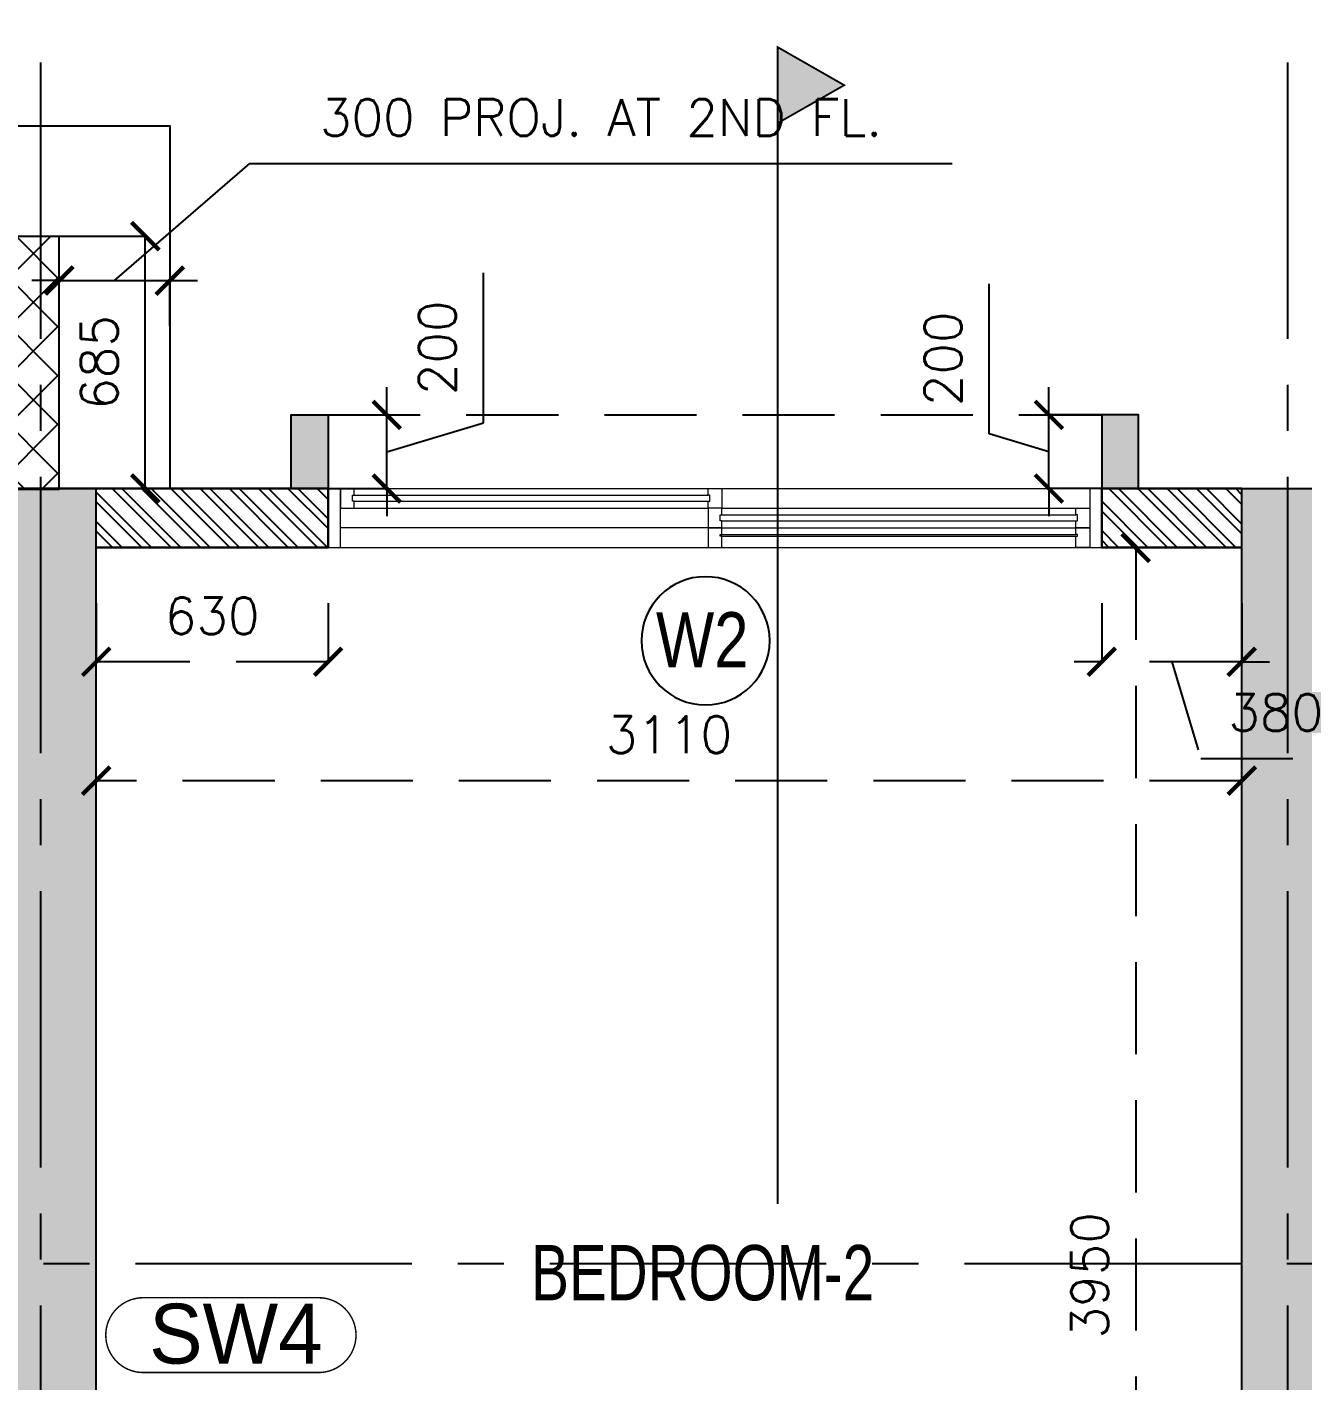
# Model space of a CAD drawing. Header units: millimetres. Extents: x 1124992 to 1258557, y -5767803 to -5695799.
# Drawn here: x 1209865 to 1213328, y -5703513 to -5699837 of the extents above; entities that cross this region are included whole.
import ezdxf
from ezdxf.enums import TextEntityAlignment as Align

# ---------------------------------------------------------------- set-up
doc = ezdxf.new("R2010")
doc.units = ezdxf.units.MM
doc.header["$LTSCALE"] = 1000
doc.header["$MEASUREMENT"] = 0
for name, pattern in [('$1$AUDIT_D_120904163729-0', [0]), ('$36$HIDDEN', [0.375, 0.25, -0.125]), ('$5$AUDIT_D_120904163729-0', [0]), ('$5$HIDDEN', [0.375, 0.25, -0.125]), ('2BHK-A - BACK$0$AUDIT_D_120904163729-0', [0]), ('AUDIT_D_120904163729-0', [0]), ('T8(T9 IS SIMILAR) - 1st FLOOR ELEVATION$0$AUDIT_D_120904163729-0', [0]), ('T8(T9 IS SIMILAR) - DIMENSION & TEXTING$0$HIDDEN', [0.375, 0.25, -0.125]), ('T8(T9 IS SIMILAR) - TYPICAL FLOOR ELEVATION$0$AUDIT_D_120904163729-0', [0]), ('T8(T9 IS SIMILAR) - TYPICAL FLOOR ELEVATION$0$HIDDEN', [0.375, 0.25, -0.125]), ('T8_PROFILE SECTIONS$0$HIDDEN', [0.375, 0.25, -0.125]), ('T8_PROFILE SECTIONS$0$PHANTOM2', [1.25, 0.625, -0.125, 0.125, -0.125, 0.125, -0.125]), ('T8_REFUGE COLUMNS$0$CENTER2', [1.125, 0.75, -0.125, 0.125, -0.125])]:
    doc.linetypes.add(name, pattern=pattern)
doc.layers.get('0').update_dxf_attribs({"linetype": 'AUDIT_D_120904163729-0'})
for name, color, linetype in [('$0$A-HATCH -160', 251, '$1$AUDIT_D_120904163729-0'), ('$1$A-DIM', 1, '$5$AUDIT_D_120904163729-0'), ('$21$A-DIMENSIONS', 2, '$36$HIDDEN'), ('2BHK-A - BACK$0$A-HATCH -160', 251, '2BHK-A - BACK$0$AUDIT_D_120904163729-0'), ('A_dim', 1, 'Continuous'), ('T8(T9 IS SIMILAR) - 1st FLOOR ELEVATION$0$A-WALL-FEATURES', 110, 'T8(T9 IS SIMILAR) - 1st FLOOR ELEVATION$0$AUDIT_D_120904163729-0'), ('T8(T9 IS SIMILAR) - DIMENSION & TEXTING$0$A-DIMENSIONS', 2, 'T8(T9 IS SIMILAR) - DIMENSION & TEXTING$0$HIDDEN'), ('T8(T9 IS SIMILAR) - DIMENSION & TEXTING$1$a-window-no', 125, 'Continuous'), ('T8(T9 IS SIMILAR) - TYPICAL FLOOR ELEVATION$0$A-DIM', 1, 'T8(T9 IS SIMILAR) - TYPICAL FLOOR ELEVATION$0$AUDIT_D_120904163729-0'), ('T8(T9 IS SIMILAR) - TYPICAL FLOOR ELEVATION$0$A-WALL HATCH', 252, 'T8(T9 IS SIMILAR) - TYPICAL FLOOR ELEVATION$0$AUDIT_D_120904163729-0'), ('T8(T9 IS SIMILAR) - TYPICAL FLOOR ELEVATION$0$A-WALL-FEATURES', 6, 'T8(T9 IS SIMILAR) - TYPICAL FLOOR ELEVATION$0$AUDIT_D_120904163729-0'), ('T8_PROFILE SECTIONS$0$A-PROFILE SECTIONS', 81, 'T8_PROFILE SECTIONS$0$PHANTOM2'), ('T8_REFUGE COLUMNS$0$A-CENTERLINE', 193, 'T8_REFUGE COLUMNS$0$CENTER2'), ('T8_REFUGE COLUMNS$0$A-RCC COLS', 3, 'Continuous'), ('T8_TYPICAL COLUMNS$0$A-RCC COLS', 3, 'Continuous')]:
    doc.layers.add(name, color=color, linetype=linetype)
for name, color, linetype, lineweight in [('2BHK-A - BACK$0$A-WALL- 160', 6, 'Continuous', 30), ('2BHK-A - BACK$0$Window', 4, 'Continuous', 20), ('T8(T9 IS SIMILAR) - DIMENSION & TEXTING$0$a-Text', 4, 'Continuous', 0), ('T8(T9 IS SIMILAR)$0$D&W', 8, 'Continuous', 25), ('T8_REFUGE COLUMNS$0$A-COLUMN NO size reduce', 81, 'Continuous', 25)]:
    doc.layers.add(name, color=color, linetype=linetype, lineweight=lineweight)
doc.layers.add('T8_REFUGE COLUMNS$1$COL-HATCH', color=7, linetype='Continuous', lineweight=25, true_color=0xa3a3a3)
doc.styles.add('$6$Romans 1', font='romans.shx', dxfattribs={"height": 100})
doc.styles.add('T8(T9 IS SIMILAR) - DIMENSION & TEXTING$0$ARIAL ARROW', font='swisscl.ttf')
doc.styles.add('T8(T9 IS SIMILAR) - DIMENSION & TEXTING$0$Romans 1', font='romans.shx', dxfattribs={"height": 100})
doc.styles.add('T8(T9 IS SIMILAR) - DIMENSION & TEXTING$1$LODHA STANDERD', font='sanss___.ttf')
doc.styles.add('T8(T9 IS SIMILAR) - TYPICAL FLOOR ELEVATION$0$Romans 1', font='romans.shx', dxfattribs={"height": 100})
doc.styles.add('T8_REFUGE COLUMNS$0$STANDARD', font='GOTHIC.TTF')
doc.dimstyles.new('$2$ALPINE S', dxfattribs={"dimscale": 0, "dimtxt": 100, "dimasz": 75, "dimexe": 0, "dimexo": 0, "dimgap": 75, "dimtad": 1, "dimdec": 0, "dimzin": 0, "dimdsep": 46, "dimtxsty": '$6$Romans 1', "dimblk": '$6$_ArchTick', "dimcen": 0.09, "dimclrd": 256, "dimclre": 256, "dimclrt": 7, "dimadec": 0, "dimazin": 0, "dimtfac": 1, "dimtdec": 0, "dimtofl": 0, "dimtmove": 1, "dimatfit": 0, "dimldrblk": '$2$_Open90', "dimfxl": 1, "dimtolj": 1, "dimtzin": 0, "dimarcsym": 0})
doc.dimstyles.new('T8(T9 IS SIMILAR) - DIMENSION & TEXTING$0$ALPINE S', dxfattribs={"dimscale": 0, "dimtxt": 100, "dimasz": 75, "dimexe": 0, "dimexo": 0, "dimgap": 75, "dimtad": 1, "dimdec": 0, "dimzin": 0, "dimdsep": 46, "dimtxsty": 'T8(T9 IS SIMILAR) - DIMENSION & TEXTING$0$Romans 1', "dimblk": 'T8(T9 IS SIMILAR) - DIMENSION & TEXTING$0$_ArchTick', "dimcen": 0.09, "dimclrd": 256, "dimclre": 256, "dimclrt": 7, "dimadec": 0, "dimazin": 0, "dimtfac": 1, "dimtdec": 0, "dimtofl": 0, "dimtmove": 1, "dimatfit": 0, "dimldrblk": 'T8(T9 IS SIMILAR) - DIMENSION & TEXTING$0$_Open90', "dimfxl": 1, "dimtolj": 1, "dimtzin": 0, "dimarcsym": 0})
doc.dimstyles.new('T8(T9 IS SIMILAR) - TYPICAL FLOOR ELEVATION$0$ALPINE S', dxfattribs={"dimscale": 0, "dimtxt": 100, "dimasz": 75, "dimexe": 0, "dimexo": 0, "dimgap": 75, "dimtad": 1, "dimdec": 0, "dimzin": 0, "dimdsep": 46, "dimtxsty": 'T8(T9 IS SIMILAR) - TYPICAL FLOOR ELEVATION$0$Romans 1', "dimblk": 'T8(T9 IS SIMILAR) - TYPICAL FLOOR ELEVATION$0$_ArchTick', "dimcen": 0.09, "dimclrd": 256, "dimclre": 256, "dimclrt": 7, "dimadec": 0, "dimazin": 0, "dimtfac": 1, "dimtdec": 0, "dimtofl": 0, "dimtmove": 1, "dimatfit": 0, "dimldrblk": 'T8(T9 IS SIMILAR) - TYPICAL FLOOR ELEVATION$0$_Open90', "dimfxl": 1, "dimtolj": 1, "dimtzin": 0, "dimarcsym": 0})

# ---------------------------------------------------------------- blocks, each defined once
blk = doc.blocks.new('T8(T9 IS SIMILAR) - DIMENSION & TEXTING$1$WINDOW TAG')
at = {"layer": 'T8(T9 IS SIMILAR) - DIMENSION & TEXTING$1$a-window-no'}
blk.add_circle((0, 0), 174.1, dxfattribs=at)
at = {"layer": 'T8(T9 IS SIMILAR) - DIMENSION & TEXTING$1$a-window-no', "style": 'T8(T9 IS SIMILAR) - DIMENSION & TEXTING$1$LODHA STANDERD'}
blk.add_attdef('WINDOW', text='', height=150, dxfattribs=at).set_placement((11.3, 2.8), align=Align.MIDDLE_CENTER)
blk = doc.blocks.new('T8(T9 IS SIMILAR) - DIMENSION & TEXTING$0$_ArchTick')
at = {"color": 0, "linetype": 'ByBlock', "const_width": 0.15}
blk.add_lwpolyline([(-0.5, -0.5), (0.5, 0.5)], dxfattribs=at)
blk = doc.blocks.new('*D417')
at = {"layer": 'T8(T9 IS SIMILAR) - DIMENSION & TEXTING$0$A-DIMENSIONS', "linetype": 'T8(T9 IS SIMILAR) - DIMENSION & TEXTING$0$HIDDEN', "lineweight": -2, "transparency": 16777216}
for p, q in [((1212781.9, -5701401.4), (1212781.9, -5701560.6)), ((1213161.9, -5701401.4), (1213161.9, -5701560.6))]:
    blk.add_line(p, q, dxfattribs=at)
at = {"layer": 'T8(T9 IS SIMILAR) - DIMENSION & TEXTING$0$A-DIMENSIONS', "lineweight": -2, "transparency": 16777216}
for p, q in [((1212781.9, -5701560.6), (1212706.9, -5701560.6)), ((1213161.9, -5701560.6), (1212781.9, -5701560.6)), ((1212971.9, -5701560.6), (1213050.7, -5701823.1)), ((1213161.9, -5701560.6), (1213236.9, -5701560.6)), ((1213050.7, -5701823.1), (1213457.8, -5701823.1))]:
    blk.add_line(p, q, dxfattribs=at)
at = {"layer": 'T8(T9 IS SIMILAR) - DIMENSION & TEXTING$0$A-DIMENSIONS', "linetype": 'ByBlock', "lineweight": -2, "transparency": 16777216, "xscale": 75, "yscale": 75, "zscale": 75}
blk.add_blockref('T8(T9 IS SIMILAR) - DIMENSION & TEXTING$0$_ArchTick', (1212781.9, -5701560.6), dxfattribs=at)
at = {"layer": 'T8(T9 IS SIMILAR) - DIMENSION & TEXTING$0$A-DIMENSIONS', "linetype": 'ByBlock', "lineweight": -2, "transparency": 16777216, "xscale": 75, "yscale": 75, "zscale": 75, "rotation": 180}
blk.add_blockref('T8(T9 IS SIMILAR) - DIMENSION & TEXTING$0$_ArchTick', (1213161.9, -5701560.6), dxfattribs=at)
at = {"layer": 'T8(T9 IS SIMILAR) - DIMENSION & TEXTING$0$A-DIMENSIONS', "color": 7, "linetype": 'ByBlock', "transparency": 16777216, "insert": (1213254.2, -5701698.1), "char_height": 100, "attachment_point": 5, "style": 'T8(T9 IS SIMILAR) - DIMENSION & TEXTING$0$Romans 1'}
blk.add_mtext('\\A1;380', dxfattribs=at)
blk = doc.blocks.new('T8(T9 IS SIMILAR) - DIMENSION & TEXTING$0$_Open90')
at = {"color": 0, "linetype": 'ByBlock', "lineweight": -2}
for p, q in [((-0.5, 0.5), (0, 0)), ((0, 0), (-1, 0)), ((0, 0), (-0.5, -0.5))]:
    blk.add_line(p, q, dxfattribs=at)
blk = doc.blocks.new('*D418')
at = {"layer": 'T8(T9 IS SIMILAR) - DIMENSION & TEXTING$0$A-DIMENSIONS', "linetype": 'T8(T9 IS SIMILAR) - DIMENSION & TEXTING$0$HIDDEN', "lineweight": -2, "transparency": 16777216}
for p, q in [((1210052.3, -5701401.4), (1210052.3, -5701560.6)), ((1210681.9, -5701401.4), (1210681.9, -5701560.6))]:
    blk.add_line(p, q, dxfattribs=at)
at = {"layer": 'T8(T9 IS SIMILAR) - DIMENSION & TEXTING$0$A-DIMENSIONS', "lineweight": -2, "transparency": 16777216}
blk.add_line((1210681.9, -5701560.6), (1210052.3, -5701560.6), dxfattribs=at)
at = {"layer": 'T8(T9 IS SIMILAR) - DIMENSION & TEXTING$0$A-DIMENSIONS', "linetype": 'ByBlock', "lineweight": -2, "transparency": 16777216, "xscale": 75, "yscale": 75, "zscale": 75, "rotation": 180}
blk.add_blockref('T8(T9 IS SIMILAR) - DIMENSION & TEXTING$0$_ArchTick', (1210052.3, -5701560.6), dxfattribs=at)
at = {"layer": 'T8(T9 IS SIMILAR) - DIMENSION & TEXTING$0$A-DIMENSIONS', "linetype": 'ByBlock', "lineweight": -2, "transparency": 16777216, "xscale": 75, "yscale": 75, "zscale": 75}
blk.add_blockref('T8(T9 IS SIMILAR) - DIMENSION & TEXTING$0$_ArchTick', (1210681.9, -5701560.6), dxfattribs=at)
at = {"layer": 'T8(T9 IS SIMILAR) - DIMENSION & TEXTING$0$A-DIMENSIONS', "color": 7, "linetype": 'ByBlock', "transparency": 16777216, "insert": (1210367.1, -5701435.6), "char_height": 100, "attachment_point": 5, "style": 'T8(T9 IS SIMILAR) - DIMENSION & TEXTING$0$Romans 1'}
blk.add_mtext('\\A1;630', dxfattribs=at)
blk = doc.blocks.new('*D419')
at = {"layer": 'T8(T9 IS SIMILAR) - DIMENSION & TEXTING$0$A-DIMENSIONS', "linetype": 'T8(T9 IS SIMILAR) - DIMENSION & TEXTING$0$HIDDEN', "lineweight": -2, "transparency": 16777216}
for p, q in [((1213016.9, -5701251.3), (1212874.1, -5701251.3)), ((1213016.9, -5705201.3), (1212874.1, -5705201.3))]:
    blk.add_line(p, q, dxfattribs=at)
at = {"layer": 'T8(T9 IS SIMILAR) - DIMENSION & TEXTING$0$A-DIMENSIONS', "lineweight": -2, "transparency": 16777216}
blk.add_line((1212874.1, -5701251.3), (1212874.1, -5705201.3), dxfattribs=at)
at = {"layer": 'T8(T9 IS SIMILAR) - DIMENSION & TEXTING$0$A-DIMENSIONS', "linetype": 'ByBlock', "lineweight": -2, "transparency": 16777216, "xscale": 75, "yscale": 75, "zscale": 75}
for p, rotation in [((1212874.1, -5701251.3), 90), ((1212874.1, -5705201.3), 270)]:
    blk.add_blockref('T8(T9 IS SIMILAR) - DIMENSION & TEXTING$0$_ArchTick', p, dxfattribs=dict(at, rotation=rotation))
at = {"layer": 'T8(T9 IS SIMILAR) - DIMENSION & TEXTING$0$A-DIMENSIONS', "color": 7, "linetype": 'ByBlock', "transparency": 16777216, "insert": (1212749.1, -5703226.3), "char_height": 100, "attachment_point": 5, "rotation": 90, "style": 'T8(T9 IS SIMILAR) - DIMENSION & TEXTING$0$Romans 1'}
blk.add_mtext('\\A1;3950', dxfattribs=at)
blk = doc.blocks.new('*D420')
at = {"layer": 'T8(T9 IS SIMILAR) - DIMENSION & TEXTING$0$A-DIMENSIONS', "linetype": 'T8(T9 IS SIMILAR) - DIMENSION & TEXTING$0$HIDDEN', "lineweight": -2, "transparency": 16777216}
for p, q in [((1210052.3, -5702110.8), (1210052.3, -5701883.4)), ((1213161.9, -5702110.8), (1213161.9, -5701883.4))]:
    blk.add_line(p, q, dxfattribs=at)
at = {"layer": 'T8(T9 IS SIMILAR) - DIMENSION & TEXTING$0$A-DIMENSIONS', "lineweight": -2, "transparency": 16777216}
blk.add_line((1213161.9, -5701883.4), (1210052.3, -5701883.4), dxfattribs=at)
at = {"layer": 'T8(T9 IS SIMILAR) - DIMENSION & TEXTING$0$A-DIMENSIONS', "linetype": 'ByBlock', "lineweight": -2, "transparency": 16777216, "xscale": 75, "yscale": 75, "zscale": 75, "rotation": 180}
blk.add_blockref('T8(T9 IS SIMILAR) - DIMENSION & TEXTING$0$_ArchTick', (1210052.3, -5701883.4), dxfattribs=at)
at = {"layer": 'T8(T9 IS SIMILAR) - DIMENSION & TEXTING$0$A-DIMENSIONS', "linetype": 'ByBlock', "lineweight": -2, "transparency": 16777216, "xscale": 75, "yscale": 75, "zscale": 75}
blk.add_blockref('T8(T9 IS SIMILAR) - DIMENSION & TEXTING$0$_ArchTick', (1213161.9, -5701883.4), dxfattribs=at)
at = {"layer": 'T8(T9 IS SIMILAR) - DIMENSION & TEXTING$0$A-DIMENSIONS', "color": 7, "linetype": 'ByBlock', "transparency": 16777216, "insert": (1211607.1, -5701758.4), "char_height": 100, "attachment_point": 5, "style": 'T8(T9 IS SIMILAR) - DIMENSION & TEXTING$0$Romans 1'}
blk.add_mtext('\\A1;3110', dxfattribs=at)
blk = doc.blocks.new('T8_REFUGE COLUMNS')
at = {"layer": 'T8_REFUGE COLUMNS$1$COL-HATCH', "linetype": 'ByBlock'}
h = blk.add_hatch(color=256, dxfattribs=at)
h.dxf.hatch_style = 1
h.paths.add_polyline_path([(1210052.1, -5701089.9), (1209752.1, -5701089.9), (1209752.1, -5705299.9), (1210052.1, -5705299.9)])
h = blk.add_hatch(color=256, dxfattribs=at)
h.dxf.hatch_style = 1
h.paths.add_polyline_path([(1213162.1, -5701089.9), (1213412.1, -5701089.9), (1213412.1, -5705299.9), (1213162.1, -5705299.9)])
at = {"layer": 'T8_REFUGE COLUMNS$0$A-CENTERLINE'}
for p, q in [((1209902.1, -5728808.5), (1209902.1, -5698573.6)), ((1213287.1, -5728808.5), (1213287.1, -5698573.6)), ((1214284.1, -5703194.9), (1182156.9, -5703194.9))]:
    blk.add_line(p, q, dxfattribs=at)
at = {"layer": 'T8_REFUGE COLUMNS$0$A-COLUMN NO size reduce', "linetype": 'ByBlock', "const_width": 3.9}
blk.add_lwpolyline([(1210179.9, -5703490.4, -1), (1210179.9, -5703287.2), (1210656, -5703287.2, -1), (1210656, -5703490.4)], format="xyb", close=True, dxfattribs=at)
at = {"layer": 'T8_REFUGE COLUMNS$0$A-RCC COLS', "linetype": 'ByBlock'}
for points in [[(1210052.1, -5701089.9), (1209752.1, -5701089.9), (1209752.1, -5705299.9), (1210052.1, -5705299.9)], [(1213162.1, -5701089.9), (1213412.1, -5701089.9), (1213412.1, -5705299.9), (1213162.1, -5705299.9)]]:
    blk.add_lwpolyline(points, close=True, dxfattribs=at)
at = {"layer": 'T8_REFUGE COLUMNS$0$A-COLUMN NO size reduce', "linetype": 'ByBlock', "insert": (1210196.2, -5703303.5), "char_height": 162.5, "attachment_point": 1, "style": 'T8_REFUGE COLUMNS$0$STANDARD'}
blk.add_mtext_dynamic_manual_height_columns('SW4', width=2000.242, gutter_width=500, heights=[0], dxfattribs=at)
blk = doc.blocks.new('T8_TYPICAL COLUMNS')
at = {"layer": 'T8_TYPICAL COLUMNS$0$A-RCC COLS', "linetype": 'ByBlock'}
blk.add_blockref('T8_REFUGE COLUMNS', (0, 0), dxfattribs=at)
blk = doc.blocks.new('2BHK-A - BACK$0$2100')
at = {"layer": '2BHK-A - BACK$0$Window', "color": 1, "lineweight": 13}
for p, q in [((1150876.5, -5693344.1), (1148842.5, -5693344.1)), ((1149840.7, -5693344.1), (1148880, -5693344.1)), ((1149840.7, -5693397.4), (1148880, -5693397.4)), ((1149840.7, -5693397.4), (1149878.2, -5693397.4)), ((1149878.2, -5693397.4), (1150876.5, -5693397.4)), ((1148842.5, -5693450.8), (1148842.5, -5693450.8)), ((1149840.7, -5693450.8), (1148880, -5693450.8)), ((1150839, -5693450.8), (1149878.2, -5693450.8)), ((1149840.7, -5693504.1), (1148842.5, -5693504.1)), ((1150839, -5693504.1), (1149878.2, -5693504.1))]:
    blk.add_line(p, q, dxfattribs=at)
at = {"layer": '2BHK-A - BACK$0$Window', "color": 5, "lineweight": 13}
for p, q in [((1149840.7, -5693374.4), (1148880, -5693374.4)), ((1149840.7, -5693378.9), (1148880, -5693378.9)), ((1149840.7, -5693416), (1148880, -5693416)), ((1149840.7, -5693432.2), (1148880, -5693432.2)), ((1150839, -5693469.3), (1149878.2, -5693469.3)), ((1150839, -5693485.5), (1149878.2, -5693485.5))]:
    blk.add_line(p, q, dxfattribs=at)
at = {"layer": '2BHK-A - BACK$0$Window', "color": 4, "lineweight": 13}
for points in [[(1148842.5, -5693344.1), (1148809.5, -5693344.1), (1148809.5, -5693504.1), (1148842.5, -5693504.1)], [(1148880, -5693378.9), (1148880, -5693397.4), (1148842.5, -5693397.4), (1148842.5, -5693344.1), (1148880, -5693344.1), (1148880, -5693374.4), (1148875.5, -5693374.4), (1148875.5, -5693378.9)], [(1149840.7, -5693378.9), (1149840.7, -5693397.4), (1149878.2, -5693397.4), (1149878.2, -5693344.1), (1149840.7, -5693344.1), (1149840.7, -5693374.4), (1149845.2, -5693374.4), (1149845.2, -5693378.9)], [(1150909.5, -5693344.1), (1150876.5, -5693344.1), (1150876.5, -5693504.1), (1150909.5, -5693504.1)], [(1148880, -5693432.2), (1148880, -5693450.8), (1148842.5, -5693450.8), (1148842.5, -5693397.4), (1148880, -5693397.4), (1148880, -5693416), (1148875.5, -5693416), (1148875.5, -5693432.2)], [(1149840.7, -5693432.2), (1149840.7, -5693450.8), (1149878.2, -5693450.8), (1149878.2, -5693397.4), (1149840.7, -5693397.4), (1149840.7, -5693416), (1149845.2, -5693416), (1149845.2, -5693432.2)], [(1149878.2, -5693485.5), (1149878.2, -5693504.1), (1149840.7, -5693504.1), (1149840.7, -5693450.8), (1149878.2, -5693450.8), (1149878.2, -5693469.3), (1149873.7, -5693469.3), (1149873.7, -5693485.5)], [(1150839, -5693485.5), (1150839, -5693504.1), (1150876.5, -5693504.1), (1150876.5, -5693450.8), (1150839, -5693450.8), (1150839, -5693469.3), (1150843.5, -5693469.3), (1150843.5, -5693485.5)]]:
    blk.add_lwpolyline(points, close=True, dxfattribs=at)
blk = doc.blocks.new('2BHK-A - BACK')
at = {"layer": '2BHK-A - BACK$0$A-HATCH -160', "linetype": 'ByBlock'}
h = blk.add_hatch(dxfattribs=at)
h.set_pattern_fill('ANSI32', color=256, scale=150)
h.paths.add_polyline_path([(1201862.5, -5701249.9), (1202492.1, -5701249.9), (1202492.1, -5701089.9), (1201862.5, -5701089.9)])
h.paths.add_polyline_path([(1199762.5, -5701090.3), (1199382.1, -5701090.3), (1199382.1, -5701249.9), (1199762.5, -5701249.9)])
at = {"layer": '2BHK-A - BACK$0$A-WALL- 160', "linetype": 'ByBlock'}
for p, q in [((1199382.1, -5701089.9), (1199762.5, -5701089.9)), ((1199762.5, -5701249.9), (1199762.5, -5701089.9)), ((1201862.5, -5701089.9), (1202492.1, -5701089.9)), ((1201862.5, -5701249.9), (1201862.5, -5701089.9)), ((1199382.1, -5701249.9), (1199762.5, -5701249.9)), ((1201862.5, -5701249.9), (1202492.1, -5701249.9))]:
    blk.add_line(p, q, dxfattribs=at)
at = {"layer": '2BHK-A - BACK$0$A-WALL- 160', "linetype": 'ByBlock', "xscale": -1, "rotation": 180}
blk.add_blockref('2BHK-A - BACK$0$2100', (50953, -11394594), dxfattribs=at)
blk = doc.blocks.new('T8(T9 IS SIMILAR) - TYPICAL FLOOR ELEVATION$0$_ArchTick')
at = {"color": 0, "linetype": 'ByBlock', "const_width": 0.15}
blk.add_lwpolyline([(-0.5, -0.5), (0.5, 0.5)], dxfattribs=at)
blk = doc.blocks.new('*D708')
at = {"layer": 'T8(T9 IS SIMILAR) - TYPICAL FLOOR ELEVATION$0$A-DIM', "lineweight": -2, "transparency": 16777216}
for p, q in [((1212476.1, -5700941.6), (1212476.1, -5700534.4)), ((1212638.6, -5700890.3), (1212638.6, -5700815.3)), ((1212638.6, -5701090.3), (1212638.6, -5700890.3)), ((1212638.6, -5700990.3), (1212476.1, -5700941.6)), ((1212638.6, -5701090.3), (1212638.6, -5701165.3))]:
    blk.add_line(p, q, dxfattribs=at)
at = {"layer": 'T8(T9 IS SIMILAR) - TYPICAL FLOOR ELEVATION$0$A-DIM', "linetype": 'T8(T9 IS SIMILAR) - TYPICAL FLOOR ELEVATION$0$HIDDEN', "lineweight": -2, "transparency": 16777216}
for p, q in [((1212782, -5700890.3), (1212638.6, -5700890.3)), ((1212782, -5701090.3), (1212638.6, -5701090.3))]:
    blk.add_line(p, q, dxfattribs=at)
at = {"layer": 'T8(T9 IS SIMILAR) - TYPICAL FLOOR ELEVATION$0$A-DIM', "linetype": 'ByBlock', "lineweight": -2, "transparency": 16777216, "xscale": 75, "yscale": 75, "zscale": 75}
for p, rotation in [((1212638.6, -5700890.3), 270), ((1212638.6, -5701090.3), 90)]:
    blk.add_blockref('T8(T9 IS SIMILAR) - TYPICAL FLOOR ELEVATION$0$_ArchTick', p, dxfattribs=dict(at, rotation=rotation))
at = {"layer": 'T8(T9 IS SIMILAR) - TYPICAL FLOOR ELEVATION$0$A-DIM', "color": 7, "linetype": 'ByBlock', "transparency": 16777216, "insert": (1212351.1, -5700738), "char_height": 100, "attachment_point": 5, "rotation": 90, "style": 'T8(T9 IS SIMILAR) - TYPICAL FLOOR ELEVATION$0$Romans 1'}
blk.add_mtext('\\A1;200', dxfattribs=at)
blk = doc.blocks.new('T8(T9 IS SIMILAR) - TYPICAL FLOOR ELEVATION$0$_Open90')
at = {"color": 0, "linetype": 'ByBlock', "lineweight": -2}
for p, q in [((-0.5, 0.5), (0, 0)), ((0, 0), (-1, 0)), ((0, 0), (-0.5, -0.5))]:
    blk.add_line(p, q, dxfattribs=at)
blk = doc.blocks.new('*D709')
at = {"layer": 'T8(T9 IS SIMILAR) - TYPICAL FLOOR ELEVATION$0$A-DIM', "lineweight": -2, "transparency": 16777216}
for p, q in [((1211103.5, -5700911.6), (1211103.5, -5700504.4)), ((1210841, -5700890.3), (1210841, -5700815.3)), ((1210841, -5701090.3), (1210841, -5700890.3)), ((1210841, -5700990.3), (1211103.5, -5700911.6)), ((1210841, -5701090.3), (1210841, -5701165.3))]:
    blk.add_line(p, q, dxfattribs=at)
at = {"layer": 'T8(T9 IS SIMILAR) - TYPICAL FLOOR ELEVATION$0$A-DIM', "linetype": 'T8(T9 IS SIMILAR) - TYPICAL FLOOR ELEVATION$0$HIDDEN', "lineweight": -2, "transparency": 16777216}
for p, q in [((1210681.9, -5700890.3), (1210841, -5700890.3)), ((1210681.9, -5701090.3), (1210841, -5701090.3))]:
    blk.add_line(p, q, dxfattribs=at)
at = {"layer": 'T8(T9 IS SIMILAR) - TYPICAL FLOOR ELEVATION$0$A-DIM', "linetype": 'ByBlock', "lineweight": -2, "transparency": 16777216, "xscale": 75, "yscale": 75, "zscale": 75}
for p, rotation in [((1210841, -5700890.3), 270), ((1210841, -5701090.3), 90)]:
    blk.add_blockref('T8(T9 IS SIMILAR) - TYPICAL FLOOR ELEVATION$0$_ArchTick', p, dxfattribs=dict(at, rotation=rotation))
at = {"layer": 'T8(T9 IS SIMILAR) - TYPICAL FLOOR ELEVATION$0$A-DIM', "color": 7, "linetype": 'ByBlock', "transparency": 16777216, "insert": (1210978.5, -5700708), "char_height": 100, "attachment_point": 5, "rotation": 90, "style": 'T8(T9 IS SIMILAR) - TYPICAL FLOOR ELEVATION$0$Romans 1'}
blk.add_mtext('\\A1;200', dxfattribs=at)
blk = doc.blocks.new('*D710')
at = {"layer": 'T8(T9 IS SIMILAR) - TYPICAL FLOOR ELEVATION$0$A-DIM', "linetype": 'T8(T9 IS SIMILAR) - TYPICAL FLOOR ELEVATION$0$HIDDEN', "lineweight": -2, "transparency": 16777216}
for p, q in [((1209952.3, -5700405.1), (1210185.7, -5700405.1)), ((1209952.3, -5701090.3), (1210185.7, -5701090.3))]:
    blk.add_line(p, q, dxfattribs=at)
at = {"layer": 'T8(T9 IS SIMILAR) - TYPICAL FLOOR ELEVATION$0$A-DIM', "lineweight": -2, "transparency": 16777216}
blk.add_line((1210185.7, -5701090.3), (1210185.7, -5700405.1), dxfattribs=at)
at = {"layer": 'T8(T9 IS SIMILAR) - TYPICAL FLOOR ELEVATION$0$A-DIM', "linetype": 'ByBlock', "lineweight": -2, "transparency": 16777216, "xscale": 75, "yscale": 75, "zscale": 75}
for p, rotation in [((1210185.7, -5700405.1), 90), ((1210185.7, -5701090.3), 270)]:
    blk.add_blockref('T8(T9 IS SIMILAR) - TYPICAL FLOOR ELEVATION$0$_ArchTick', p, dxfattribs=dict(at, rotation=rotation))
at = {"layer": 'T8(T9 IS SIMILAR) - TYPICAL FLOOR ELEVATION$0$A-DIM', "color": 7, "linetype": 'ByBlock', "transparency": 16777216, "insert": (1210060.7, -5700747.7), "char_height": 100, "attachment_point": 5, "rotation": 90, "style": 'T8(T9 IS SIMILAR) - TYPICAL FLOOR ELEVATION$0$Romans 1'}
blk.add_mtext('\\A1;685', dxfattribs=at)
blk = doc.blocks.new('T8_PROFILE SECTIONS$0$MH')
at = {"layer": 'T8_PROFILE SECTIONS$0$A-PROFILE SECTIONS', "linetype": 'T8_PROFILE SECTIONS$0$HIDDEN', "ltscale": 2}
h = blk.add_hatch(color=256, dxfattribs=at)
h.dxf.hatch_style = 1
h.paths.add_polyline_path([(1140339.1, -5697424.8), (1140519.9, -5697528.1), (1140339.1, -5697631.3)])
at = {"layer": 'T8_PROFILE SECTIONS$0$A-PROFILE SECTIONS', "linetype": 'T8_PROFILE SECTIONS$0$HIDDEN', "ltscale": 2, "const_width": 5}
blk.add_lwpolyline([(1140339.1, -5697424.8), (1140339.1, -5697424.8), (1140519.9, -5697528.1), (1140339.1, -5697631.3)], close=True, dxfattribs=at)
blk.add_lwpolyline([(1140339.1, -5697424.8), (1140339.1, -5700565.7)], dxfattribs=at)
blk = doc.blocks.new('PROFILE SECTION LINE T9')
at = {"layer": 'T8_PROFILE SECTIONS$0$A-PROFILE SECTIONS', "linetype": 'ByBlock'}
blk.add_blockref('T8_PROFILE SECTIONS$0$MH', (-1114155.2, 5709148.8, 0), dxfattribs=at)
blk = doc.blocks.new('T8(T9 IS SIMILAR) - 1st FLOOR ELEVATION')
at = {"layer": 'T8(T9 IS SIMILAR) - 1st FLOOR ELEVATION$0$A-WALL-FEATURES', "color": 5, "linetype": 'T8(T9 IS SIMILAR) - 1st FLOOR ELEVATION$0$AUDIT_D_120904163729-0', "ltscale": 0.5}
blk.add_lwpolyline([(1202292.4, -5701090.3), (1202292.2, -5700105.8), (1210252.3, -5700105.8), (1210252.3, -5701089.9)], dxfattribs=at)
blk = doc.blocks.new('$6$_ArchTick')
at = {"color": 0, "linetype": 'ByBlock', "const_width": 0.15}
blk.add_lwpolyline([(-0.5, -0.5), (0.5, 0.5)], dxfattribs=at)
blk = doc.blocks.new('*D78')
at = {"layer": '$1$A-DIM', "lineweight": -2, "transparency": 16777216}
for p, q in [((25270.2, 18274.3), (25637, 18592.2)), ((25637, 18592.2), (27544.1, 18592.2)), ((25120.2, 18274.3), (25045.2, 18274.3)), ((25120.2, 18274.3), (25420.2, 18274.3)), ((25420.2, 18274.3), (25495.2, 18274.3))]:
    blk.add_line(p, q, dxfattribs=at)
at = {"layer": '$1$A-DIM', "linetype": '$5$HIDDEN', "lineweight": -2, "transparency": 16777216}
for p, q in [((25120.2, 18151.8), (25120.2, 18274.3)), ((25420.2, 18151.8), (25420.2, 18274.3))]:
    blk.add_line(p, q, dxfattribs=at)
at = {"layer": '$1$A-DIM', "linetype": 'ByBlock', "lineweight": -2, "transparency": 16777216, "xscale": 75, "yscale": 75, "zscale": 75}
blk.add_blockref('$6$_ArchTick', (25120.2, 18274.3), dxfattribs=at)
at = {"layer": '$1$A-DIM', "linetype": 'ByBlock', "lineweight": -2, "transparency": 16777216, "xscale": 75, "yscale": 75, "zscale": 75, "rotation": 180}
blk.add_blockref('$6$_ArchTick', (25420.2, 18274.3), dxfattribs=at)
at = {"layer": '$1$A-DIM', "color": 7, "linetype": 'ByBlock', "transparency": 16777216, "insert": (26590.6, 18717.2), "char_height": 100, "attachment_point": 5, "style": '$6$Romans 1'}
blk.add_mtext('\\A1;300 PROJ. AT 2ND FL.', dxfattribs=at)
blk = doc.blocks.new('$2$_Open90')
at = {"color": 0, "linetype": 'ByBlock', "lineweight": -2}
for p, q in [((-0.5, 0.5), (0, 0)), ((0, 0), (-1, 0)), ((0, 0), (-0.5, -0.5))]:
    blk.add_line(p, q, dxfattribs=at)
blk = doc.blocks.new('T8(T9 IS SIMILAR) - DIMENSION & TEXTING')
at = {"layer": 'T8(T9 IS SIMILAR) - DIMENSION & TEXTING$1$a-window-no'}
ref = blk.add_blockref('T8(T9 IS SIMILAR) - DIMENSION & TEXTING$1$WINDOW TAG', (1211706.4, -5701503.6), dxfattribs=dict(at, xscale=-1))
ref.add_attrib('WINDOW', 'W2', dxfattribs={"height": 150, "style": 'T8(T9 IS SIMILAR) - DIMENSION & TEXTING$1$LODHA STANDERD', "width": 0.8}).set_placement((1211697.5, -5701500.9), align=Align.MIDDLE_CENTER)
at = {"layer": 'T8(T9 IS SIMILAR) - DIMENSION & TEXTING$0$a-Text', "style": 'T8(T9 IS SIMILAR) - DIMENSION & TEXTING$0$ARIAL ARROW'}
blk.add_text('BEDROOM-2', height=150, dxfattribs=at).set_placement((1211233.1, -5703294.1))
at = {"layer": 'T8(T9 IS SIMILAR) - DIMENSION & TEXTING$0$A-DIMENSIONS', "linetype": 'ByBlock'}
for base, p1, p2, angle, picture, middle in [((1212874.1, -5705201.3), (1213016.9, -5701251.3), (1213016.9, -5705201.3), 270, '*D419', (1212749.1, -5703226.3)), ((1210052.3, -5701560.6), (1210681.9, -5701401.4), (1210052.3, -5701401.4), 180, '*D418', (1210367.1, -5701435.6)), ((1212781.9, -5701560.6), (1213161.9, -5701401.4), (1212781.9, -5701401.4), 180, '*D417', (1213125.7, -5701698.1)), ((1210052.3, -5701883.4), (1213161.9, -5702110.8), (1210052.3, -5702110.8), 180, '*D420', (1211607.1, -5701758.4))]:
    dim = blk.add_linear_dim(base=base, p1=p1, p2=p2, angle=angle, dimstyle='T8(T9 IS SIMILAR) - DIMENSION & TEXTING$0$ALPINE S', override={"dimscale": 1, "dimfxl": 5, "dimarcsym": 1}, dxfattribs=at)
    dim.commit()
    dim.dimension.update_dxf_attribs({"geometry": picture, "text_midpoint": middle})
blk = doc.blocks.new('T8(T9 IS SIMILAR) - TYPICAL FLOOR ELEVATION')
at = {"layer": 'T8(T9 IS SIMILAR) - TYPICAL FLOOR ELEVATION$0$A-WALL HATCH', "linetype": 'ByBlock'}
h = blk.add_hatch(dxfattribs=at)
h.set_pattern_fill('ANSI37', color=256, scale=750)
h.set_pattern_definition([(45, (-0.1, -0.21), (-66.2912607, 66.2912607), []), (135, (-0.1, -0.21), (-66.2912607, -66.2912607), [])])
h.paths.add_polyline_path([(1186632.3, -5709913.9), (1186432.3, -5709913.9), (1186432.3, -5708154.2), (1186632.3, -5708154.2)])
h.paths.add_polyline_path([(1190032.3, -5708154), (1190232.6, -5708154), (1190232.6, -5709913.7), (1190032.3, -5709913.7)])
h.paths.add_polyline_path([(1202792.3, -5700405.8), (1202592.3, -5700405.8), (1202592.3, -5701090.3), (1202792.3, -5701090.3)])
h.paths.add_polyline_path([(1209952.2, -5700405.8), (1209752.2, -5700405.8), (1209752.2, -5701092), (1209952.2, -5701092)])
h.paths.add_polyline_path([(1222512.1, -5708154), (1222311.7, -5708154), (1222311.7, -5709913.7), (1222512.1, -5709913.7)])
h.paths.add_polyline_path([(1225912.1, -5709913.9), (1226112.1, -5709913.9), (1226112.1, -5708154.2), (1225912.1, -5708154.2)])
h.paths.add_polyline_path([(1209852.3, -5729369.1), (1210052.3, -5729369.1), (1210052.3, -5728684.2), (1209852.3, -5728684.2)])
h.paths.add_polyline_path([(1202692.1, -5729369.1), (1202492, -5729369.1), (1202492, -5728684.2), (1202692.1, -5728684.2)])
h = blk.add_hatch(dxfattribs=at)
h.set_pattern_fill('ZIGZAG', color=256, scale=250)
h.set_pattern_definition([(0, (0, 0), (31.25, 31.25), [31.25, -31.25]), (90, (31.25, 0), (-31.25, 31.25), [31.25, -31.25])])
h.paths.add_polyline_path([(1186332.7, -5719983.5), (1186332.7, -5719683.5), (1186432.7, -5719683.5), (1186432.7, -5719883.5), (1186982.7, -5719883.5), (1186982.7, -5719523.5), (1187082.7, -5719523.5), (1187082.7, -5719983.5)])
h.paths.add_polyline_path([(1190232.7, -5719983.5), (1190232.7, -5719683.5), (1190132.7, -5719683.5), (1190132.7, -5719883.5), (1189582.7, -5719883.5), (1189582.7, -5719523.5), (1189482.7, -5719523.5), (1189482.7, -5719983.5)])
h.paths.add_polyline_path([(1190857.7, -5717933.5), (1190857.7, -5717733.5), (1190757.7, -5717733.5), (1190757.7, -5717933.5)])
h.paths.add_polyline_path([(1193357.7, -5717733.5), (1193357.7, -5717933.5), (1193257.7, -5717933.5), (1193257.7, -5717733.5)])
h.paths.add_polyline_path([(1196632.8, -5709938.8), (1196632.8, -5709738.8), (1196532.8, -5709738.8), (1196532.8, -5709938.8)])
h.paths.add_polyline_path([(1194132, -5709738.8), (1194132, -5709938.8), (1194032, -5709938.8), (1194032, -5709738.8)])
h.paths.add_polyline_path([(1195742.7, -5701889.7), (1196212.8, -5701889.7), (1196212.8, -5702349.7), (1196112.8, -5702349.7), (1196112.8, -5701989.7), (1195742.7, -5701989.7)])
h.paths.add_polyline_path([(1198312.8, -5702349.7), (1198312.8, -5701889.7), (1199132.6, -5701889.7), (1199132.6, -5701989.7), (1198412.8, -5701989.7), (1198412.8, -5702349.7)])
h.paths.add_polyline_path([(1199662.5, -5701090.3), (1199662.5, -5700890.3), (1199762.5, -5700890.3), (1199762.5, -5701090.3)])
h.paths.add_polyline_path([(1201862.6, -5700890.3), (1201862.6, -5701090.3), (1201962.6, -5701090.3), (1201962.6, -5700890.3)])
h.paths.add_polyline_path([(1210681.9, -5700890.3), (1210681.9, -5701090.3), (1210581.9, -5701090.3), (1210581.9, -5700890.3)])
h.paths.add_polyline_path([(1212882, -5701090.3), (1212882, -5700890.3), (1212782, -5700890.3), (1212782, -5701090.3)])
h.paths.add_polyline_path([(1214231.8, -5702349.7), (1214231.8, -5701889.7), (1213412.3, -5701889.7), (1213412.3, -5701989.7), (1214131.8, -5701989.7), (1214131.8, -5702349.7)])
h.paths.add_polyline_path([(1216801.9, -5701889.7), (1216331.8, -5701889.7), (1216331.8, -5702349.7), (1216431.8, -5702349.7), (1216431.8, -5701989.7), (1216801.9, -5701989.7)])
h.paths.add_polyline_path([(1215911.7, -5709938.8), (1215911.7, -5709738.8), (1216011.7, -5709738.8), (1216011.7, -5709938.8)])
h.paths.add_polyline_path([(1218412.5, -5709738.8), (1218412.5, -5709938.8), (1218512.5, -5709938.8), (1218512.5, -5709738.8)])
h.paths.add_polyline_path([(1221686.9, -5717933.5), (1221686.9, -5717733.5), (1221786.9, -5717733.5), (1221786.9, -5717933.5)])
h.paths.add_polyline_path([(1219186.9, -5717733.5), (1219186.9, -5717933.5), (1219286.9, -5717933.5), (1219286.9, -5717733.5)])
h.paths.add_polyline_path([(1222311.8, -5719983.5), (1222311.8, -5719683.5), (1222411.8, -5719683.5), (1222411.8, -5719883.5), (1222961.8, -5719883.5), (1222961.8, -5719523.5), (1223061.8, -5719523.5), (1223061.8, -5719983.5)])
h.paths.add_polyline_path([(1226211.8, -5719983.5), (1226211.8, -5719683.5), (1226111.8, -5719683.5), (1226111.8, -5719883.5), (1225561.8, -5719883.5), (1225561.8, -5719523.5), (1225461.8, -5719523.5), (1225461.8, -5719983.5)])
h.paths.add_polyline_path([(1217001.9, -5727584.6), (1216901.9, -5727584.6), (1216901.9, -5727784.6), (1216356.8, -5727784.6), (1216356.8, -5727424.6), (1216256.8, -5727424.6), (1216256.8, -5727884.6), (1217001.9, -5727884.6)])
h.paths.add_polyline_path([(1214156.8, -5727424.6), (1214056.8, -5727424.6), (1214056.8, -5727784.6), (1213412.3, -5727784.6), (1213412.3, -5727884.6), (1214156.8, -5727884.6)])
h.paths.add_polyline_path([(1210681.9, -5728884), (1210681.9, -5728684), (1210581.9, -5728684), (1210581.9, -5728884)])
h.paths.add_polyline_path([(1212882, -5728684), (1212882, -5728884), (1212782, -5728884), (1212782, -5728684)])
h.paths.add_polyline_path([(1201862.6, -5728884), (1201862.6, -5728684), (1201962.6, -5728684), (1201962.6, -5728884)])
h.paths.add_polyline_path([(1199662.5, -5728684), (1199662.5, -5728884), (1199762.5, -5728884), (1199762.5, -5728684)])
h.paths.add_polyline_path([(1198387.7, -5727424.6), (1198487.7, -5727424.6), (1198487.7, -5727784.6), (1199132.3, -5727784.6), (1199132.3, -5727884.6), (1198387.7, -5727884.6)])
h.paths.add_polyline_path([(1195542.6, -5727584.6), (1195642.6, -5727584.6), (1195642.6, -5727784.6), (1196187.7, -5727784.6), (1196187.7, -5727424.6), (1196287.7, -5727424.6), (1196287.7, -5727884.6), (1195542.6, -5727884.6)])
at = {"layer": 'T8(T9 IS SIMILAR) - TYPICAL FLOOR ELEVATION$0$A-WALL-FEATURES', "color": 8, "linetype": 'T8(T9 IS SIMILAR) - TYPICAL FLOOR ELEVATION$0$HIDDEN'}
blk.add_line((1210681.9, -5700890.3), (1212782, -5700890.3), dxfattribs=at)
at = {"layer": 'T8(T9 IS SIMILAR) - TYPICAL FLOOR ELEVATION$0$A-WALL-FEATURES', "linetype": 'ByBlock'}
for points in [[(1209952.3, -5700405.8), (1209752.3, -5700405.8), (1209752.3, -5701092), (1209952.3, -5701092)], [(1210681.9, -5700890.3), (1210681.9, -5701090.3), (1210581.9, -5701090.3), (1210581.9, -5700890.3)], [(1212882, -5701090.3), (1212882, -5700890.3), (1212782, -5700890.3), (1212782, -5701090.3)]]:
    blk.add_lwpolyline(points, close=True, dxfattribs=at)
at = {"layer": 'T8(T9 IS SIMILAR) - TYPICAL FLOOR ELEVATION$0$A-DIM', "linetype": 'ByBlock'}
for base, p1, p2, picture, middle in [((1210185.7, -5700405.1), (1209952.3, -5701090.3, -0.1), (1209952.3, -5700405.1, -0.1), '*D710', (1210060.7, -5700747.7)), ((1210841, -5700890.3), (1210681.9, -5701090.3), (1210681.9, -5700890.3), '*D709', (1210978.5, -5700836.6)), ((1212638.6, -5700890.3), (1212782, -5701090.3), (1212782, -5700890.3), '*D708', (1212351.1, -5700866.6))]:
    dim = blk.add_linear_dim(base=base, p1=p1, p2=p2, angle=90, dimstyle='T8(T9 IS SIMILAR) - TYPICAL FLOOR ELEVATION$0$ALPINE S', override={"dimscale": 1, "dimfxl": 5, "dimarcsym": 1}, dxfattribs=at)
    dim.commit()
    dim.dimension.update_dxf_attribs({"geometry": picture, "text_midpoint": middle})
blk = doc.blocks.new('T8(T9 IS SIMILAR)')
at = {"layer": 'T8(T9 IS SIMILAR)$0$D&W', "linetype": 'ByBlock', "xscale": -1}
blk.add_blockref('2BHK-A - BACK', (2412544.6, 0), dxfattribs=at)
at = {"layer": 'T8(T9 IS SIMILAR)$0$D&W', "linetype": 'ByBlock'}
blk.add_blockref('T8(T9 IS SIMILAR) - TYPICAL FLOOR ELEVATION', (0, 0), dxfattribs=at)
blk.add_blockref('T8_TYPICAL COLUMNS', (0, 0), dxfattribs=at)
blk = doc.blocks.new('2ndflproj')
at = {"layer": '$1$A-DIM', "linetype": 'ByBlock'}
dim = blk.add_linear_dim(base=(25420.2, 18274.3), p1=(25120.2, 18151.8, 0), p2=(25420.2, 18151.8), angle=180, text='<> PROJ. AT 2ND FL.', dimstyle='$2$ALPINE S', override={"dimscale": 1, "dimfxl": 5, "dimarcsym": 1}, dxfattribs=at)
dim.commit()
dim.dimension.update_dxf_attribs({"geometry": '*D78', "text_midpoint": (25712, 18592.2), "dimtype": 128})

msp = doc.modelspace()

# ---------------------------------------------------------------- block references
at = {"layer": '$21$A-DIMENSIONS', "linetype": 'ByBlock'}
msp.add_blockref('T8(T9 IS SIMILAR)', (0, 0), dxfattribs=at)

# ---------------------------------------------------------------- next in the draw order: block references
at = {"layer": '$0$A-HATCH -160', "linetype": 'ByBlock'}
msp.add_blockref('T8(T9 IS SIMILAR) - DIMENSION & TEXTING', (0, 0), dxfattribs=at)

# ---------------------------------------------------------------- next in the draw order: block references
at = {"linetype": 'ByBlock'}
msp.add_blockref('2ndflproj', (1184832.069, -5718799.863), dxfattribs=at)
at = {"layer": 'A_dim', "linetype": 'ByBlock'}
msp.add_blockref('T8(T9 IS SIMILAR) - 1st FLOOR ELEVATION', (0, 0), dxfattribs=at)
at = {"layer": 'T8_PROFILE SECTIONS$0$A-PROFILE SECTIONS', "linetype": 'ByBlock'}
msp.add_blockref('PROFILE SECTION LINE T9', (1185718.17, -5711615.765, -0.024), dxfattribs=at)

doc.saveas('drawing.dxf')
